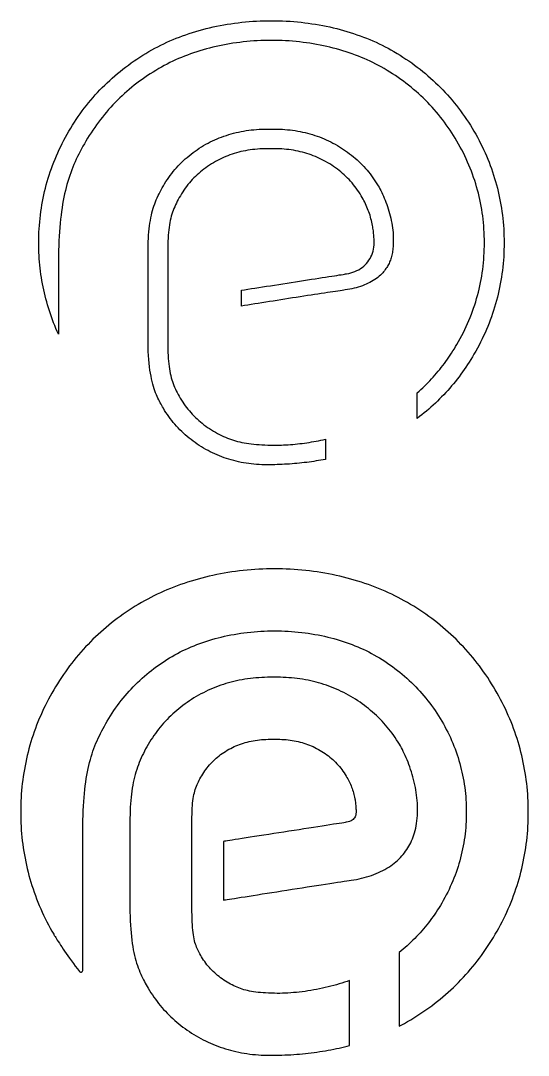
# Model space of a CAD drawing. Header units: millimetres. Extents: x 182 to 1427, y 20 to 509.
# Drawn here: x 182.3 to 422.3, y 19.6 to 508.8 of the extents above; entities that cross this region are included whole.
import ezdxf

# ---------------------------------------------------------------- set-up
doc = ezdxf.new("R2010")
doc.units = ezdxf.units.MM
doc.layers.add('CORTE EXTERNO', color=1, linetype='CONTINUOUS')

msp = doc.modelspace()

# ---------------------------------------------------------------- linework, layer by layer
at = {"layer": 'CORTE EXTERNO'}
for points in [[(369.7808, 332.8137), (370.6653, 333.6098), (371.5392, 334.4167), (372.4023, 335.2341), (373.2547, 336.0622), (374.0962, 336.9007), (374.9268, 337.7497), (375.7464, 338.6091), (376.555, 339.4788), (377.3526, 340.3588), (378.1391, 341.2491), (378.9145, 342.1494), (379.6786, 343.0599), (380.4315, 343.9804), (381.1731, 344.911), (381.9034, 345.8514), (382.6222, 346.8017), (383.3296, 347.7618), (384.0255, 348.7316), (384.7098, 349.7112), (385.3825, 350.7004), (386.0435, 351.6991), (386.6929, 352.7074), (387.3304, 353.7251), (387.9562, 354.7522), (388.5701, 355.7887), (389.3649, 357.1746), (390.1348, 358.5687), (390.8798, 359.9711), (391.5999, 361.3817), (392.295, 362.8002), (392.9651, 364.2268), (393.6102, 365.6612), (394.2303, 367.1034), (394.8254, 368.5533), (395.3954, 370.0109), (395.9402, 371.476), (396.46, 372.9486), (396.9547, 374.4285), (397.4241, 375.9158), (397.8684, 377.4102), (398.2875, 378.9118), (398.6814, 380.4205), (399.05, 381.9361), (399.3934, 383.4587), (399.7114, 384.988), (400.0041, 386.524), (400.2715, 388.0667), (400.5136, 389.6159), (400.7302, 391.1717), (400.9215, 392.7338), (401.0873, 394.3022), (401.2277, 395.8768), (401.3426, 397.4576), (401.432, 399.0445), (401.4959, 400.6373), (401.5342, 402.236), (401.547, 403.8405), (401.5342, 405.4451), (401.4959, 407.0439), (401.4321, 408.6367), (401.3427, 410.2235), (401.2278, 411.8042), (401.0875, 413.3788), (400.9218, 414.9471), (400.7306, 416.509), (400.5141, 418.0646), (400.2721, 419.6137), (400.0049, 421.1561), (399.7123, 422.6919), (399.3943, 424.221), (399.0511, 425.7433), (398.6827, 427.2586), (398.289, 428.7669), (397.8701, 430.2682), (397.426, 431.7623), (396.9567, 433.2492), (396.4623, 434.7287), (395.9427, 436.2009), (395.398, 437.6656), (394.8283, 439.1227), (394.2335, 440.5721), (393.6136, 442.0138), (392.9687, 443.4477), (392.2989, 444.8738), (391.604, 446.2918), (390.8842, 447.7018), (390.1395, 449.1036), (389.3699, 450.4972), (388.5754, 451.8825), (387.7825, 453.216), (386.9708, 454.5331), (386.1403, 455.8337), (385.2911, 457.1179), (384.4233, 458.3856), (383.5368, 459.6367), (382.6318, 460.8711), (381.7082, 462.0889), (380.7662, 463.2899), (379.8059, 464.4741), (378.8272, 465.6415), (377.8302, 466.7919), (376.815, 467.9254), (375.7816, 469.0418), (374.7302, 470.1412), (373.6607, 471.2235), (372.5732, 472.2885), (371.4677, 473.3363), (370.3444, 474.3669), (369.2032, 475.38), (368.0443, 476.3758), (366.8677, 477.3541), (365.6734, 478.3149), (364.4615, 479.2581), (363.232, 480.1837), (361.9851, 481.0916), (360.7207, 481.9817), (359.439, 482.8541), (358.1399, 483.7087), (356.8236, 484.5453), (355.4901, 485.364), (354.1394, 486.1646), (352.7716, 486.9472), (351.4866, 487.6536), (350.1814, 488.3409), (348.8565, 489.0091), (347.5123, 489.658), (346.1495, 490.2874), (344.7685, 490.8973), (343.3699, 491.4875), (341.9542, 492.0579), (340.5218, 492.6084), (339.0734, 493.1388), (337.6094, 493.6491), (336.1303, 494.139), (334.6368, 494.6086), (333.1292, 495.0575), (331.6081, 495.4858), (330.074, 495.8933), (328.5274, 496.2799), (326.969, 496.6454), (325.399, 496.9897), (323.8182, 497.3127), (322.227, 497.6143), (320.626, 497.8943), (319.0155, 498.1527), (317.3963, 498.3892), (315.7687, 498.6038), (314.1333, 498.7964), (312.4907, 498.9667), (310.8413, 499.1148), (309.1856, 499.2404), (307.5242, 499.3435), (305.8576, 499.4239), (304.1863, 499.4814), (302.5109, 499.5161), (300.8318, 499.5276), (299.1527, 499.516), (297.4772, 499.4814), (295.8058, 499.4238), (294.1391, 499.3433), (292.4776, 499.2402), (290.8218, 499.1145), (289.1723, 498.9663), (287.5294, 498.7959), (285.8938, 498.6032), (284.266, 498.3884), (282.6465, 498.1518), (281.0358, 497.8932), (279.4344, 497.613), (277.8429, 497.3113), (276.2618, 496.988), (274.6915, 496.6435), (273.1326, 496.2778), (271.5857, 495.891), (270.0512, 495.4833), (268.5297, 495.0547), (267.0217, 494.6055), (265.5276, 494.1357), (264.0481, 493.6455), (262.5836, 493.135), (261.1347, 492.6042), (259.7018, 492.0535), (258.2856, 491.4827), (256.8864, 490.8922), (255.5049, 490.282), (254.1415, 489.6523), (252.7969, 489.0031), (251.4713, 488.3346), (250.1655, 487.6469), (248.88, 486.9402), (247.5129, 486.1581), (246.163, 485.3581), (244.8302, 484.54), (243.5147, 483.7039), (242.2163, 482.85), (240.9353, 481.9782), (239.6717, 481.0887), (238.4255, 480.1814), (237.1968, 479.2564), (235.9856, 478.3138), (234.792, 477.3536), (233.616, 476.3759), (232.4577, 475.3808), (231.3172, 474.3682), (230.1946, 473.3383), (229.0897, 472.291), (228.0028, 471.2266), (226.9339, 470.1449), (225.883, 469.0461), (224.8502, 467.9303), (223.8356, 466.7974), (222.8391, 465.6475), (221.8609, 464.4807), (220.9011, 463.297), (219.9595, 462.0966), (219.0364, 460.8793), (218.1318, 459.6454), (217.2457, 458.3948), (216.3782, 457.1277), (215.5294, 455.844), (214.6992, 454.5438), (213.8878, 453.2271), (213.0952, 451.8942), (212.3878, 450.6697), (211.7, 449.4498), (211.0318, 448.232), (210.3833, 447.0137), (209.7544, 445.7923), (209.1453, 444.5655), (208.5559, 443.3306), (207.9862, 442.0851), (207.4363, 440.8265), (206.9061, 439.5524), (206.3957, 438.26), (205.9051, 436.9471), (205.4344, 435.611), (204.9834, 434.2492), (204.5523, 432.8591), (204.1411, 431.4384), (203.7498, 429.9844), (203.3784, 428.4946), (203.0269, 426.9665), (202.6954, 425.3976), (202.3838, 423.7854), (202.0922, 422.1273), (201.8206, 420.4209), (201.569, 418.6635), (201.3374, 416.8528), (201.1259, 414.9861), (200.9344, 413.0609), (200.763, 411.0748), (200.6117, 409.0252), (200.4805, 406.9095), (200.3695, 404.7254), (200.2786, 402.4701), (200.2079, 400.1413), (200.1573, 397.7364), (200.127, 395.2529), (200.1169, 392.6882), (200.1169, 391.8245), (200.1169, 390.9159), (200.117, 389.9644), (200.1171, 388.9718), (200.1172, 387.94), (200.1173, 386.8709), (200.1175, 385.7664), (200.1176, 384.6284), (200.1178, 383.4588), (200.118, 382.2595), (200.1182, 381.0325), (200.1185, 379.7795), (200.1187, 378.5024), (200.119, 377.2033), (200.1192, 375.884), (200.1195, 374.5463), (200.1198, 373.1923), (200.1201, 371.8237), (200.1205, 370.4425), (200.1208, 369.0505), (200.1211, 367.6497), (200.1215, 366.242), (200.1218, 364.8293), (200.1222, 363.4134), (200.1225, 361.9962), (200.1229, 360.5798), (199.5142, 361.9373), (198.9259, 363.3012), (198.3581, 364.6715), (197.8107, 366.048), (197.2837, 367.4307), (196.7773, 368.8195), (196.2913, 370.2144), (195.8258, 371.6153), (195.3808, 373.0222), (194.9564, 374.435), (194.5525, 375.8536), (194.1692, 377.2781), (193.8065, 378.7082), (193.4643, 380.144), (193.1428, 381.5855), (192.8419, 383.0324), (192.5617, 384.4849), (192.3021, 385.9428), (192.0632, 387.4061), (191.8449, 388.8747), (191.6474, 390.3486), (191.4706, 391.8277), (191.3146, 393.3119), (191.1793, 394.8012), (191.0648, 396.2955), (190.971, 397.7948), (190.8981, 399.299), (190.846, 400.8081), (190.8147, 402.3219), (190.8043, 403.8405), (190.8167, 405.4984), (190.854, 407.1507), (190.9162, 408.7972), (191.0031, 410.4379), (191.1149, 412.0727), (191.2514, 413.7016), (191.4127, 415.3245), (191.5988, 416.9413), (191.8095, 418.5519), (192.045, 420.1563), (192.3052, 421.7543), (192.59, 423.346), (192.8994, 424.9312), (193.2335, 426.5098), (193.5921, 428.0818), (193.9754, 429.6471), (194.3832, 431.2056), (194.8155, 432.7573), (195.2724, 434.3021), (195.7537, 435.8398), (196.2596, 437.3705), (196.7898, 438.8941), (197.3446, 440.4104), (197.9237, 441.9194), (198.5273, 443.421), (199.1552, 444.9152), (199.8075, 446.4018), (200.4841, 447.8809), (201.185, 449.3523), (201.9102, 450.8159), (202.6597, 452.2717), (203.4335, 453.7196), (204.2315, 455.1595), (205.0537, 456.5914), (205.8982, 458.0125), (206.7621, 459.4166), (207.6454, 460.8037), (208.548, 462.1737), (209.4698, 463.5266), (210.4108, 464.8622), (211.3709, 466.1807), (212.35, 467.4818), (213.3482, 468.7656), (214.3654, 470.0319), (215.4014, 471.2808), (216.4563, 472.5122), (217.53, 473.726), (218.6224, 474.9222), (219.7335, 476.1007), (220.8632, 477.2615), (222.0114, 478.4044), (223.1782, 479.5296), (224.3635, 480.6368), (225.5671, 481.726), (226.7891, 482.7973), (228.0293, 483.8505), (229.2878, 484.8855), (230.5645, 485.9024), (231.8593, 486.9011), (233.1721, 487.8815), (234.503, 488.8435), (235.8518, 489.7871), (237.2185, 490.7123), (238.6031, 491.619), (240.0054, 492.5072), (241.4255, 493.3767), (242.8632, 494.2276), (244.3185, 495.0597), (245.6851, 495.8116), (247.072, 496.5438), (248.4787, 497.2562), (249.9046, 497.9487), (251.3492, 498.6211), (252.812, 499.2734), (254.2926, 499.9053), (255.7903, 500.5168), (257.3047, 501.1077), (258.8352, 501.678), (260.3814, 502.2274), (261.9427, 502.7559), (263.5185, 503.2633), (265.1085, 503.7495), (266.712, 504.2144), (268.3285, 504.6579), (269.9576, 505.0798), (271.5987, 505.4799), (273.2512, 505.8583), (274.9147, 506.2147), (276.5887, 506.549), (278.2726, 506.8611), (279.966, 507.1509), (281.6682, 507.4183), (283.3788, 507.663), (285.0972, 507.8851), (286.823, 508.0843), (288.5557, 508.2605), (290.2946, 508.4136), (292.0394, 508.5436), (293.7894, 508.6502), (295.5441, 508.7333), (297.3031, 508.7928), (299.0659, 508.8286), (300.8318, 508.8406), (302.5976, 508.8286), (304.3603, 508.7929), (306.1192, 508.7334), (307.8738, 508.6503), (309.6236, 508.5437), (311.3682, 508.4139), (313.107, 508.2608), (314.8394, 508.0847), (316.565, 507.8856), (318.2832, 507.6637), (319.9935, 507.4191), (321.6954, 507.1519), (323.3885, 506.8622), (325.0721, 506.5503), (326.7457, 506.2161), (328.4089, 505.8599), (330.0611, 505.4818), (331.7018, 505.0818), (333.3305, 504.6602), (334.9466, 504.2169), (336.5497, 503.7523), (338.1392, 503.2663), (339.7147, 502.7591), (341.2755, 502.2309), (342.8212, 501.6818), (344.3513, 501.1118), (345.8652, 500.5212), (347.3625, 499.91), (348.8426, 499.2784), (350.3049, 498.6265), (351.7491, 497.9544), (353.1745, 497.2622), (354.5806, 496.5502), (355.967, 495.8183), (357.333, 495.0667), (358.7891, 494.2341), (360.2276, 493.3827), (361.6483, 492.5126), (363.0514, 491.6239), (364.4366, 490.7167), (365.8041, 489.7909), (367.1536, 488.8467), (368.4852, 487.8841), (369.7987, 486.9031), (371.0942, 485.9039), (372.3715, 484.8864), (373.6307, 483.8508), (374.8716, 482.797), (376.0943, 481.7252), (377.2986, 480.6354), (378.4844, 479.5276), (379.6518, 478.4019), (380.8007, 477.2583), (381.931, 476.097), (383.0427, 474.9179), (384.1356, 473.7212), (385.2099, 472.5068), (386.2653, 471.2749), (387.3018, 470.0254), (388.3194, 468.7585), (389.3181, 467.4742), (390.2977, 466.1725), (391.2582, 464.8536), (392.1996, 463.5174), (393.1218, 462.164), (394.0247, 460.7935), (394.9083, 459.4059), (395.7725, 458.0013), (396.6173, 456.5798), (397.4391, 455.1483), (398.2368, 453.7089), (399.0102, 452.2614), (399.7594, 450.8061), (400.4843, 449.3429), (401.1849, 447.872), (401.8612, 446.3933), (402.5132, 444.9071), (403.1408, 443.4133), (403.7441, 441.9121), (404.323, 440.4035), (404.8775, 438.8876), (405.4075, 437.3644), (405.9131, 435.8341), (406.3943, 434.2967), (406.8509, 432.7523), (407.2831, 431.201), (407.6907, 429.6428), (408.0738, 428.0779), (408.4323, 426.5062), (408.7662, 424.9279), (409.0755, 423.343), (409.3602, 421.7517), (409.6202, 420.1539), (409.8555, 418.5498), (410.0662, 416.9395), (410.2522, 415.323), (410.4134, 413.7003), (410.5499, 412.0717), (410.6616, 410.4371), (410.7485, 408.7966), (410.8107, 407.1503), (410.8479, 405.4982), (410.8604, 403.8405), (410.8479, 402.1829), (410.8106, 400.5309), (410.7485, 398.8846), (410.6615, 397.2441), (410.5497, 395.6094), (410.4132, 393.9807), (410.2519, 392.358), (410.0658, 390.7414), (409.8551, 389.1309), (409.6196, 387.5267), (409.3594, 385.9288), (409.0746, 384.3372), (408.7652, 382.7522), (408.4311, 381.1736), (408.0725, 379.6017), (407.6893, 378.0365), (407.2815, 376.478), (406.8491, 374.9264), (406.3923, 373.3817), (405.911, 371.8439), (405.4052, 370.3133), (404.8749, 368.7897), (404.3202, 367.2734), (403.7411, 365.7644), (403.1376, 364.2627), (402.5098, 362.7685), (401.8576, 361.2818), (401.181, 359.8026), (400.4802, 358.3312), (399.755, 356.8674), (399.0056, 355.4115), (398.232, 353.9635), (397.4341, 352.5234), (396.612, 351.0914), (395.8846, 349.8645), (395.1427, 348.6501), (394.3863, 347.4485), (393.6156, 346.2595), (392.8306, 345.0832), (392.0313, 343.9197), (391.2176, 342.769), (390.3898, 341.6311), (389.5478, 340.5061), (388.6915, 339.3939), (387.8212, 338.2948), (386.9368, 337.2086), (386.0383, 336.1354), (385.1258, 335.0752), (384.1993, 334.0281), (383.2589, 332.9942), (382.3046, 331.9734), (381.3364, 330.9658), (380.3543, 329.9714), (379.3585, 328.9902), (378.3489, 328.0224), (377.3255, 327.0678), (376.2885, 326.1267), (375.2378, 325.1989), (374.1735, 324.2846), (373.0956, 323.3838), (372.0042, 322.4964), (370.8992, 321.6226), (369.7808, 320.7624)], [(298.8309, 298.8405), (297.5566, 298.8522), (296.2911, 298.8874), (295.0345, 298.9459), (293.7868, 299.0278), (292.5482, 299.1331), (291.3188, 299.2616), (290.0987, 299.4135), (288.8879, 299.5886), (287.6867, 299.7869), (286.495, 300.0085), (285.3131, 300.2533), (284.141, 300.5212), (282.9787, 300.8122), (281.8265, 301.1264), (280.6844, 301.4636), (279.5526, 301.8239), (278.431, 302.2073), (277.3199, 302.6136), (276.2193, 303.0429), (275.1294, 303.4952), (274.0501, 303.9704), (272.9818, 304.4685), (271.9244, 304.9895), (270.878, 305.5333), (269.8428, 306.1), (268.7847, 306.7083), (267.7452, 307.3349), (266.7243, 307.9798), (265.7221, 308.643), (264.7386, 309.3242), (263.7741, 310.0235), (262.8285, 310.7408), (261.9019, 311.476), (260.9944, 312.229), (260.1061, 312.9997), (259.2371, 313.7881), (258.3875, 314.594), (257.5572, 315.4175), (256.7465, 316.2583), (255.9554, 317.1165), (255.184, 317.992), (254.4323, 318.8846), (253.7005, 319.7943), (252.9886, 320.721), (252.2966, 321.6647), (251.6248, 322.6252), (250.9731, 323.6026), (250.3417, 324.5966), (249.7306, 325.6072), (249.3681, 326.2221), (249.0006, 326.8519), (248.6295, 327.5006), (248.2563, 328.1719), (247.8826, 328.87), (247.5097, 329.5986), (247.1391, 330.3617), (246.7723, 331.1633), (246.4107, 332.0072), (246.0559, 332.8974), (245.7092, 333.8378), (245.3722, 334.8323), (245.0463, 335.8849), (244.733, 336.9994), (244.4338, 338.1798), (244.15, 339.43), (243.8833, 340.754), (243.635, 342.1556), (243.4066, 343.6387), (243.1995, 345.2074), (243.0154, 346.8655), (242.8555, 348.6169), (242.7214, 350.4656), (242.6146, 352.4155), (242.5365, 354.4705), (242.4885, 356.6345), (242.4722, 358.9115), (242.4722, 399.053), (242.4835, 400.8857), (242.5172, 402.6435), (242.5733, 404.3298), (242.6517, 405.9478), (242.7521, 407.5007), (242.8744, 408.9916), (243.0185, 410.4239), (243.1843, 411.8006), (243.3717, 413.125), (243.5804, 414.4003), (243.8105, 415.6298), (244.0616, 416.8165), (244.3338, 417.9638), (244.6268, 419.0748), (244.9405, 420.1527), (245.2749, 421.2008), (245.6297, 422.2223), (246.0048, 423.2203), (246.4001, 424.1981), (246.8155, 425.1588), (247.2508, 426.1057), (247.7059, 427.042), (248.1806, 427.9709), (248.6749, 428.8956), (249.1885, 429.8193), (249.7214, 430.7452), (250.3327, 431.7655), (250.9643, 432.7688), (251.6161, 433.755), (252.2881, 434.7241), (252.9803, 435.6759), (253.6924, 436.6104), (254.4245, 437.5275), (255.1764, 438.4271), (255.9482, 439.3092), (256.7396, 440.1736), (257.5506, 441.0203), (258.3812, 441.8492), (259.2312, 442.6603), (260.1005, 443.4533), (260.9892, 444.2284), (261.8971, 444.9853), (262.8241, 445.7241), (263.7701, 446.4446), (264.7351, 447.1467), (265.719, 447.8304), (266.7217, 448.4956), (267.7431, 449.1422), (268.7831, 449.7702), (269.8418, 450.3794), (270.8698, 450.9418), (271.9099, 451.4816), (272.9619, 451.9987), (274.0257, 452.4931), (275.1012, 452.9648), (276.1883, 453.4137), (277.2869, 453.8399), (278.397, 454.2433), (279.5182, 454.6238), (280.6507, 454.9814), (281.7943, 455.3162), (282.9488, 455.6281), (284.1142, 455.917), (285.2903, 456.183), (286.4771, 456.426), (287.6744, 456.646), (288.8822, 456.8429), (290.1003, 457.0167), (291.3287, 457.1675), (292.5672, 457.2951), (293.8157, 457.3996), (295.0741, 457.4809), (296.3423, 457.5391), (297.6203, 457.5739), (298.9078, 457.5856), (302.2705, 457.5856), (303.5222, 457.574), (304.7661, 457.5391), (306.002, 457.4811), (307.23, 457.3999), (308.4498, 457.2956), (309.6614, 457.1681), (310.8647, 457.0176), (312.0595, 456.844), (313.2458, 456.6474), (314.4235, 456.4277), (315.5924, 456.1851), (316.7525, 455.9195), (317.9037, 455.631), (319.0457, 455.3196), (320.1787, 454.9853), (321.3023, 454.6281), (322.4166, 454.2481), (323.5215, 453.8453), (324.6168, 453.4197), (325.7024, 452.9714), (326.7782, 452.5003), (327.8441, 452.0065), (328.9001, 451.4901), (329.946, 450.951), (330.9817, 450.3893), (332.0065, 449.8056), (333.0144, 449.2045), (334.0052, 448.5863), (334.9788, 447.951), (335.9351, 447.2986), (336.8742, 446.6291), (337.7958, 445.9428), (338.7, 445.2396), (339.5866, 444.5196), (340.4557, 443.7829), (341.307, 443.0295), (342.1406, 442.2596), (342.9563, 441.4732), (343.7541, 440.6703), (344.534, 439.8511), (345.2958, 439.0156), (346.0394, 438.1639), (346.7648, 437.296), (347.472, 436.4121), (348.1608, 435.5121), (348.8311, 434.5963), (349.483, 433.6645), (350.1162, 432.717), (350.7308, 431.7537), (351.3267, 430.7748), (351.7355, 430.0668), (352.1474, 429.3131), (352.5605, 428.5164), (352.9733, 427.6791), (353.3838, 426.804), (353.7904, 425.8937), (354.1912, 424.9507), (354.5846, 423.9776), (354.9688, 422.9772), (355.342, 421.9519), (355.7025, 420.9045), (356.0485, 419.8374), (356.3783, 418.7534), (356.6901, 417.655), (356.9822, 416.5448), (357.2527, 415.4255), (357.5, 414.2997), (357.7223, 413.1699), (357.9179, 412.0389), (358.0849, 410.9091), (358.2217, 409.7832), (358.3265, 408.6638), (358.3975, 407.5536), (358.4331, 406.686), (358.455, 405.8407), (358.4629, 405.0175), (358.457, 404.216), (358.4371, 403.4359), (358.4033, 402.6769), (358.3554, 401.9386), (358.2936, 401.2209), (358.2176, 400.5233), (358.1276, 399.8455), (358.0235, 399.1873), (357.9052, 398.5483), (357.7728, 397.9282), (357.6261, 397.3267), (357.4652, 396.7435), (357.2901, 396.1783), (357.1057, 395.6433), (356.9067, 395.1201), (356.692, 394.6069), (356.4605, 394.1017), (356.211, 393.6028), (355.9426, 393.1082), (355.6542, 392.6163), (355.3446, 392.1251), (355.0129, 391.6327), (354.6578, 391.1374), (354.2783, 390.6372), (353.8734, 390.1305), (353.442, 389.6152), (352.94, 389.0617), (352.3912, 388.5191), (351.7978, 387.9883), (351.1616, 387.4703), (350.4847, 386.966), (349.7692, 386.4763), (349.017, 386.0022), (348.2303, 385.5446), (347.411, 385.1043), (346.5612, 384.6825), (345.683, 384.2799), (344.7782, 383.8975), (343.8491, 383.5362), (342.8975, 383.1971), (341.9256, 382.8809), (340.9353, 382.5886), (339.9288, 382.3213), (338.9079, 382.0797), (337.8749, 381.8648), (336.8316, 381.6776), (335.7802, 381.5189), (335.0578, 381.4188), (334.2276, 381.3008), (333.2952, 381.1659), (332.266, 381.0149), (331.1456, 380.8488), (329.9395, 380.6685), (328.6533, 380.4748), (327.2924, 380.2686), (325.8625, 380.0509), (324.3691, 379.8226), (322.8177, 379.5845), (321.2139, 379.3375), (319.5631, 379.0826), (317.8709, 378.8206), (316.143, 378.5524), (314.3847, 378.279), (312.6016, 378.0012), (310.7993, 377.7198), (308.9834, 377.4359), (307.1593, 377.1504), (305.3325, 376.864), (303.5087, 376.5777), (301.6934, 376.2924), (299.892, 376.0091), (298.1102, 375.7285), (296.3534, 375.4516), (294.6273, 375.1793), (292.9373, 374.9125), (291.289, 374.652), (289.6879, 374.3989), (288.1396, 374.1539), (286.6495, 373.918), (286.6495, 381.4064), (288.1318, 381.6368), (289.6985, 381.8802), (291.3414, 382.1356), (293.0526, 382.4015), (294.8243, 382.6769), (296.6482, 382.9603), (298.5166, 383.2507), (300.4213, 383.5468), (302.3544, 383.8472), (304.308, 384.1509), (306.274, 384.4564), (308.2445, 384.7627), (310.2115, 385.0685), (312.1669, 385.3724), (314.1029, 385.6734), (316.0113, 385.9701), (317.8844, 386.2612), (319.7139, 386.5457), (321.4921, 386.8222), (323.2108, 387.0894), (324.8621, 387.3462), (326.4381, 387.5913), (327.9307, 387.8234), (329.332, 388.0414), (330.6339, 388.244), (331.8285, 388.4298), (332.9078, 388.5978), (333.8639, 388.7467), (334.6887, 388.8752), (335.3742, 388.982), (335.9125, 389.066), (336.2956, 389.1259), (337.3628, 389.3237), (338.3939, 389.5763), (339.3874, 389.8822), (340.3421, 390.2399), (341.2566, 390.648), (342.1297, 391.105), (342.96, 391.6094), (343.7462, 392.1598), (344.4871, 392.7546), (345.1813, 393.3924), (345.8274, 394.0717), (346.4242, 394.7911), (346.9704, 395.549), (347.4647, 396.344), (347.9058, 397.1746), (348.2922, 398.0394), (348.6228, 398.9368), (348.8963, 399.8654), (349.1112, 400.8237), (349.2664, 401.8102), (349.3604, 402.8235), (349.3921, 403.8621), (349.3877, 404.4917), (349.3746, 405.1206), (349.3527, 405.7488), (349.322, 406.3759), (349.2827, 407.0019), (349.2347, 407.6264), (349.178, 408.2492), (349.1126, 408.8703), (349.0386, 409.4892), (348.956, 410.1059), (348.8648, 410.7201), (348.7649, 411.3317), (348.6565, 411.9404), (348.4948, 412.768), (348.3177, 413.5889), (348.1252, 414.4032), (347.9173, 415.2112), (347.6937, 416.0132), (347.4545, 416.8095), (347.1994, 417.6003), (346.9284, 418.386), (346.6414, 419.1667), (346.3383, 419.9428), (346.019, 420.7145), (345.6834, 421.4821), (345.3313, 422.2459), (344.9628, 423.006), (344.5776, 423.7629), (344.1756, 424.5168), (343.7568, 425.2679), (343.3211, 426.0166), (342.7541, 426.9458), (342.1693, 427.8558), (341.5664, 428.7465), (340.9454, 429.6182), (340.306, 430.471), (339.6481, 431.3052), (338.9714, 432.1208), (338.2759, 432.9182), (337.5613, 433.6973), (336.8274, 434.4584), (336.0742, 435.2017), (335.3013, 435.9274), (334.5086, 436.6356), (333.696, 437.3265), (332.8632, 438.0002), (332.0102, 438.6569), (331.1366, 439.2969), (330.2424, 439.9202), (329.3273, 440.5271), (328.3912, 441.1177), (327.4339, 441.6922), (326.4552, 442.2507), (325.5008, 442.7675), (324.5391, 443.2607), (323.57, 443.7304), (322.5931, 444.1767), (321.6084, 444.5995), (320.6154, 444.999), (319.6141, 445.3752), (318.6042, 445.7282), (317.5855, 446.058), (316.5577, 446.3647), (315.5206, 446.6482), (314.474, 446.9088), (313.4177, 447.1465), (312.3515, 447.3612), (311.275, 447.5531), (310.1882, 447.7222), (309.0908, 447.8685), (307.9825, 447.9922), (306.8631, 448.0933), (305.7325, 448.1718), (304.5903, 448.2279), (303.4364, 448.2614), (302.2705, 448.2726), (298.9078, 448.2726), (297.7042, 448.2614), (296.5147, 448.2279), (295.3391, 448.172), (294.1772, 448.0935), (293.0288, 447.9926), (291.8936, 447.869), (290.7714, 447.7228), (289.662, 447.5539), (288.5651, 447.3623), (287.4806, 447.1478), (286.4082, 446.9105), (285.3477, 446.6502), (284.2988, 446.367), (283.2614, 446.0607), (282.2351, 445.7314), (281.2199, 445.3789), (280.2153, 445.0032), (279.2214, 444.6043), (278.2377, 444.182), (277.2641, 443.7364), (276.3003, 443.2674), (275.3461, 442.7749), (274.4014, 442.2588), (273.433, 441.7009), (272.4861, 441.1271), (271.5603, 440.5372), (270.6555, 439.9311), (269.7716, 439.3085), (268.9083, 438.6694), (268.0655, 438.0134), (267.243, 437.3406), (266.4407, 436.6506), (265.6583, 435.9433), (264.8957, 435.2186), (264.1527, 434.4763), (263.4291, 433.7162), (262.7248, 432.9381), (262.0395, 432.1419), (261.3732, 431.3274), (260.7255, 430.4944), (260.0964, 429.6427), (259.4857, 428.7722), (258.8932, 427.8828), (258.3186, 426.9742), (257.7619, 426.0462), (257.2573, 425.1701), (256.7762, 424.3063), (256.3187, 423.4507), (255.8843, 422.5988), (255.4731, 421.7466), (255.0847, 420.8896), (254.719, 420.0236), (254.3758, 419.1444), (254.0548, 418.2476), (253.756, 417.3289), (253.4791, 416.3842), (253.2239, 415.4091), (252.9902, 414.3994), (252.7779, 413.3507), (252.5867, 412.2588), (252.4164, 411.1194), (252.2669, 409.9283), (252.1379, 408.6812), (252.0293, 407.3737), (251.9409, 406.0017), (251.8725, 404.5608), (251.8239, 403.0468), (251.7948, 401.4554), (251.7852, 399.7822), (251.7852, 358.7147), (251.7928, 356.9011), (251.8159, 355.1798), (251.8549, 353.5462), (251.9105, 351.9956), (251.983, 350.5233), (252.0729, 349.1247), (252.1809, 347.7951), (252.3072, 346.5298), (252.4525, 345.3242), (252.6172, 344.1735), (252.8018, 343.0732), (253.0068, 342.0186), (253.2327, 341.0049), (253.48, 340.0276), (253.7491, 339.082), (254.0406, 338.1633), (254.3549, 337.267), (254.6926, 336.3884), (255.0541, 335.5227), (255.4399, 334.6654), (255.8506, 333.8117), (256.2865, 332.9571), (256.7482, 332.0967), (257.2362, 331.2261), (257.751, 330.3404), (258.3077, 329.421), (258.8823, 328.5205), (259.4749, 327.6388), (260.0858, 326.7756), (260.7152, 325.9308), (261.3631, 325.1042), (262.0298, 324.2956), (262.7154, 323.505), (263.4202, 322.7321), (264.1443, 321.9767), (264.8878, 321.2387), (265.651, 320.518), (266.4339, 319.8143), (267.2369, 319.1275), (268.06, 318.4574), (268.9035, 317.8039), (269.7675, 317.1667), (270.6521, 316.5458), (271.5576, 315.9409), (272.4842, 315.3519), (273.4319, 314.7787), (274.4011, 314.2209), (275.3576, 313.695), (276.3034, 313.1981), (277.2413, 312.7295), (278.1747, 312.2884), (279.1065, 311.8742), (280.0397, 311.4861), (280.9776, 311.1234), (281.9232, 310.7854), (282.8795, 310.4714), (283.8497, 310.1807), (284.8367, 309.9125), (285.8439, 309.6663), (286.8741, 309.4411), (287.9304, 309.2364), (289.0161, 309.0514), (290.1341, 308.8854), (291.2875, 308.7376), (292.4794, 308.6075), (293.7129, 308.4942), (294.9911, 308.397), (296.3171, 308.3153), (297.6939, 308.2483), (299.1247, 308.1953), (300.6124, 308.1556), (300.9086, 308.1498), (301.2057, 308.145), (301.5037, 308.1413), (301.8028, 308.1387), (302.1031, 308.1371), (302.4046, 308.1366), (303.4428, 308.1427), (304.49, 308.1611), (305.5457, 308.1915), (306.6091, 308.2339), (307.6797, 308.2881), (308.7568, 308.3541), (309.8397, 308.4317), (310.9278, 308.5209), (312.0205, 308.6214), (313.117, 308.7332), (314.2169, 308.8562), (315.3194, 308.9902), (316.4238, 309.1352), (317.5296, 309.291), (318.6361, 309.4575), (319.7427, 309.6346), (320.8487, 309.8222), (321.9534, 310.0201), (323.0563, 310.2283), (324.1566, 310.4467), (325.2538, 310.675), (326.3472, 310.9133), (326.3472, 301.4292), (325.2719, 301.2229), (324.1871, 301.0247), (323.0932, 300.8347), (321.9908, 300.653), (320.8801, 300.4797), (319.7618, 300.3147), (318.6362, 300.1581), (317.5039, 300.01), (316.3652, 299.8705), (315.2206, 299.7396), (314.0706, 299.6173), (312.9156, 299.5037), (311.756, 299.3989), (310.5924, 299.3029), (309.4251, 299.2158), (308.2547, 299.1376), (307.0815, 299.0685), (305.9061, 299.0083), (304.7288, 298.9573), (303.5502, 298.9154), (302.3706, 298.8827), (301.1906, 298.8593), (300.0105, 298.8452)], [(406.7072, 192.4098), (405.8333, 193.8817), (404.9405, 195.337), (404.0288, 196.7757), (403.0983, 198.1977), (402.149, 199.6028), (401.1809, 200.9912), (400.1942, 202.3627), (399.1889, 203.7173), (398.165, 205.0549), (397.1225, 206.3755), (396.0616, 207.6791), (394.9822, 208.9655), (393.8845, 210.2347), (392.7685, 211.4868), (391.6341, 212.7215), (390.4816, 213.939), (389.3109, 215.1391), (388.1221, 216.3217), (386.9152, 217.4869), (385.6903, 218.6346), (384.4475, 219.7647), (383.1867, 220.8772), (381.9081, 221.972), (380.6116, 223.0491), (379.2974, 224.1084), (377.9655, 225.1499), (376.6159, 226.1735), (375.2488, 227.1792), (373.8641, 228.1669), (372.4618, 229.1366), (371.0422, 230.0882), (369.6051, 231.0217), (368.1507, 231.937), (366.679, 232.8341), (365.19, 233.7129), (363.6838, 234.5734), (362.2328, 235.3723), (360.7614, 236.1508), (359.2702, 236.9089), (357.7595, 237.6465), (356.2301, 238.3633), (354.6823, 239.0593), (353.1166, 239.7344), (351.5337, 240.3884), (349.934, 241.0211), (348.318, 241.6326), (346.6863, 242.2226), (345.0394, 242.791), (343.3777, 243.3377), (341.7019, 243.8625), (340.0123, 244.3654), (338.3096, 244.8462), (336.5943, 245.3048), (334.8668, 245.7411), (333.1277, 246.1548), (331.3775, 246.546), (329.6167, 246.9144), (327.8458, 247.26), (326.0654, 247.5826), (324.276, 247.8821), (322.4781, 248.1584), (320.6721, 248.4113), (318.8587, 248.6408), (317.0382, 248.8466), (315.2114, 249.0287), (313.3786, 249.1869), (311.5404, 249.3211), (309.6972, 249.4312), (307.8497, 249.5171), (305.9984, 249.5785), (304.1436, 249.6155), (302.286, 249.6279), (300.4284, 249.6155), (298.5737, 249.5785), (296.7222, 249.517), (294.8746, 249.4311), (293.0314, 249.321), (291.193, 249.1867), (289.3601, 249.0284), (287.533, 248.8462), (285.7124, 248.6403), (283.8988, 248.4107), (282.0926, 248.1577), (280.2944, 247.8813), (278.5047, 247.5816), (276.724, 247.2588), (274.9528, 246.9131), (273.1917, 246.5444), (271.4412, 246.1531), (269.7017, 245.7391), (267.9738, 245.3026), (266.258, 244.8438), (264.5549, 244.3627), (262.8649, 243.8595), (261.1886, 243.3344), (259.5264, 242.7874), (257.8789, 242.2187), (256.2467, 241.6283), (254.6301, 241.0165), (253.0299, 240.3834), (251.4463, 239.729), (249.8801, 239.0536), (248.3316, 238.3571), (246.8014, 237.6399), (245.2901, 236.9019), (243.7981, 236.1433), (242.3259, 235.3643), (240.8741, 234.565), (239.369, 233.7051), (237.881, 232.827), (236.4103, 231.9305), (234.9568, 231.0159), (233.5206, 230.083), (232.1018, 229.132), (230.7004, 228.1629), (229.3165, 227.1758), (227.9501, 226.1707), (226.6014, 225.1477), (225.2702, 224.1068), (223.9567, 223.0481), (222.661, 221.9716), (221.383, 220.8774), (220.1229, 219.7655), (218.8807, 218.6359), (217.6565, 217.4889), (216.4502, 216.3242), (215.262, 215.1422), (214.0918, 213.9427), (212.9399, 212.7258), (211.8061, 211.4916), (210.6906, 210.2402), (209.5934, 208.9715), (208.5146, 207.6857), (207.4542, 206.3828), (206.4122, 205.0628), (205.3888, 203.7258), (204.3839, 202.3718), (203.3976, 201.0009), (202.43, 199.6132), (201.4812, 198.2087), (200.5511, 196.7874), (199.6399, 195.3494), (198.7475, 193.8948), (197.8741, 192.4235), (197.0224, 190.9418), (196.1944, 189.4523), (195.3901, 187.955), (194.6095, 186.4499), (193.8526, 184.9372), (193.1195, 183.4169), (192.4101, 181.8891), (191.7245, 180.3539), (191.0627, 178.8112), (190.4247, 177.2613), (189.8106, 175.7042), (189.2203, 174.1398), (188.6539, 172.5684), (188.1114, 170.99), (187.5927, 169.4046), (187.098, 167.8123), (186.6273, 166.2132), (186.1805, 164.6074), (185.7577, 162.9948), (185.359, 161.3757), (184.9842, 159.75), (184.6335, 158.1179), (184.3068, 156.4794), (184.0043, 154.8345), (183.7258, 153.1834), (183.4714, 151.5261), (183.2412, 149.8627), (183.0351, 148.1932), (182.8532, 146.5177), (182.6955, 144.8364), (182.562, 143.1492), (182.4528, 141.4562), (182.3677, 139.7575), (182.307, 138.0532), (182.2705, 136.3433), (182.2584, 134.628), (182.2705, 132.9125), (182.307, 131.2026), (182.3677, 129.4983), (182.4527, 127.7996), (182.5619, 126.1066), (182.6953, 124.4194), (182.853, 122.7381), (183.0348, 121.0627), (183.2408, 119.3934), (183.4709, 117.7301), (183.7252, 116.0729), (184.0036, 114.4219), (184.306, 112.7772), (184.6326, 111.1389), (184.9831, 109.507), (185.3577, 107.8816), (185.7564, 106.2627), (186.179, 104.6504), (186.6256, 103.0449), (187.0962, 101.4461), (187.5907, 99.8541), (188.1091, 98.2691), (188.6514, 96.691), (189.2176, 95.1199), (189.8077, 93.556), (190.4216, 91.9992), (191.0593, 90.4497), (191.7209, 88.9076), (192.4062, 87.3728), (193.1153, 85.8454), (193.8482, 84.3256), (194.6047, 82.8134), (195.3851, 81.3089), (196.1891, 79.812), (197.0167, 78.323), (197.8681, 76.8419), (197.9249, 76.7456), (197.9858, 76.6437), (198.107, 76.4426), (198.2873, 76.1464), (198.5253, 75.7592), (198.8197, 75.2852), (199.169, 74.7284), (199.5719, 74.0929), (200.0272, 73.383), (200.5333, 72.6026), (201.0891, 71.756), (201.6931, 70.8472), (202.3439, 69.8803), (203.0403, 68.8596), (203.7809, 67.789), (204.5643, 66.6727), (205.3892, 65.5149), (206.2543, 64.3195), (207.1581, 63.0909), (208.0993, 61.833), (209.0766, 60.55), (210.0886, 59.2461), (210.2938, 59.0559), (210.5295, 58.9508), (210.778, 58.9246), (211.0213, 58.9711), (211.2416, 59.0842), (211.4211, 59.2578), (211.5419, 59.4857), (211.5862, 59.7618), (211.5859, 60.7313), (211.5856, 61.8187), (211.5853, 63.0174), (211.5849, 64.3213), (211.5845, 65.7238), (211.5841, 67.2187), (211.5837, 68.7996), (211.5832, 70.4602), (211.5827, 72.194), (211.5822, 73.9947), (211.5816, 75.8561), (211.5811, 77.7716), (211.5805, 79.735), (211.58, 81.7398), (211.5794, 83.7798), (211.5788, 85.8486), (211.5783, 87.9398), (211.5777, 90.047), (211.5772, 92.164), (211.5766, 94.2843), (211.5761, 96.4016), (211.5756, 98.5095), (211.5751, 100.6016), (211.5746, 102.6717), (211.5741, 104.7134), (211.5737, 106.7202), (211.5733, 108.6858), (211.5729, 110.604), (211.5726, 112.4682), (211.5723, 114.2722), (211.572, 116.0097), (211.5718, 117.6741), (211.5716, 119.2593), (211.5715, 120.7587), (211.5714, 122.1662), (211.5714, 123.4752), (211.5815, 126.0303), (211.6119, 128.495), (211.6625, 130.8723), (211.7334, 133.1653), (211.8245, 135.377), (211.9358, 137.5103), (212.0673, 139.5683), (212.2189, 141.554), (212.3907, 143.4703), (212.5826, 145.3204), (212.7946, 147.1071), (213.0267, 148.8335), (213.2789, 150.5026), (213.5512, 152.1174), (213.8435, 153.681), (214.1559, 155.1962), (214.4882, 156.6662), (214.8406, 158.0938), (215.2129, 159.4822), (215.6053, 160.8344), (216.0175, 162.1532), (216.4497, 163.4418), (216.9019, 164.7032), (217.3739, 165.9403), (217.8658, 167.1562), (218.3776, 168.3538), (218.9092, 169.5362), (219.4607, 170.7063), (220.032, 171.8672), (220.6231, 173.0219), (221.234, 174.1734), (221.8646, 175.3247), (222.515, 176.4788), (223.1852, 177.6386), (223.9405, 178.9075), (224.715, 180.1598), (225.5086, 181.3954), (226.3212, 182.6144), (227.1528, 183.8167), (228.0033, 185.0022), (228.8726, 186.1708), (229.7607, 187.3225), (230.6675, 188.4573), (231.593, 189.575), (232.5371, 190.6756), (233.4998, 191.7591), (234.4809, 192.8254), (235.4804, 193.8744), (236.4983, 194.9061), (237.5345, 195.9204), (238.5889, 196.9172), (239.6615, 197.8966), (240.7522, 198.8584), (241.8609, 199.8025), (242.9877, 200.729), (244.1324, 201.6378), (245.2949, 202.5287), (246.4752, 203.4018), (247.6733, 204.257), (248.8891, 205.0942), (250.1225, 205.9133), (251.3735, 206.7144), (252.642, 207.4973), (253.9279, 208.2619), (255.2311, 209.0083), (256.4591, 209.6823), (257.7083, 210.3369), (258.9782, 210.972), (260.2683, 211.5875), (261.578, 212.1833), (262.9067, 212.7593), (264.2538, 213.3152), (265.6189, 213.851), (267.0013, 214.3665), (268.4005, 214.8615), (269.816, 215.3361), (271.247, 215.7899), (272.6932, 216.223), (274.1538, 216.6351), (275.6285, 217.026), (277.1165, 217.3958), (278.6173, 217.7442), (280.1304, 218.0711), (281.6552, 218.3764), (283.1912, 218.6599), (284.7377, 218.9215), (286.2942, 219.1611), (287.8602, 219.3785), (289.4351, 219.5735), (291.0183, 219.7462), (292.6092, 219.8963), (294.2073, 220.0236), (295.8121, 220.1281), (297.4229, 220.2096), (299.0392, 220.268), (300.6604, 220.3031), (302.286, 220.3149), (303.9117, 220.3031), (305.5329, 220.268), (307.1491, 220.2097), (308.7598, 220.1282), (310.3645, 220.0238), (311.9625, 219.8965), (313.5532, 219.7466), (315.1362, 219.574), (316.7109, 219.3791), (318.2766, 219.1618), (319.8328, 218.9224), (321.3791, 218.661), (322.9147, 218.3777), (324.4391, 218.0726), (325.9518, 217.7459), (327.4523, 217.3978), (328.9398, 217.0283), (330.414, 216.6376), (331.8741, 216.2258), (333.3197, 215.7931), (334.7502, 215.3396), (336.165, 214.8654), (337.5635, 214.3707), (338.9453, 213.8556), (340.3097, 213.3202), (341.6561, 212.7647), (342.9841, 212.1893), (344.2929, 211.5939), (345.5822, 210.9789), (346.8512, 210.3443), (348.0995, 209.6902), (349.3265, 209.0168), (350.6309, 208.2697), (351.9179, 207.5042), (353.1875, 206.7206), (354.4395, 205.9189), (355.6739, 205.099), (356.8906, 204.2611), (358.0897, 203.4053), (359.2709, 202.5315), (360.4343, 201.6399), (361.5799, 200.7305), (362.7074, 199.8033), (363.817, 198.8585), (364.9085, 197.896), (365.9818, 196.916), (367.037, 195.9185), (368.0739, 194.9035), (369.0924, 193.8712), (370.0926, 192.8215), (371.0744, 191.7545), (372.0377, 190.6704), (372.9824, 189.5691), (373.9085, 188.4506), (374.8159, 187.3152), (375.7046, 186.1628), (376.5745, 184.9934), (377.4255, 183.8072), (378.2576, 182.6042), (379.0708, 181.3844), (379.8649, 180.1479), (380.6399, 178.8949), (381.3958, 177.6252), (382.1291, 176.3456), (382.8388, 175.0581), (383.5247, 173.7628), (384.1869, 172.4596), (384.8252, 171.1487), (385.4398, 169.8303), (386.0305, 168.5042), (386.5974, 167.1708), (387.1404, 165.8299), (387.6595, 164.4818), (388.1547, 163.1264), (388.6259, 161.7639), (389.0732, 160.3943), (389.4965, 159.0178), (389.8958, 157.6343), (390.271, 156.2441), (390.6222, 154.8471), (390.9494, 153.4435), (391.2524, 152.0333), (391.5313, 150.6166), (391.7861, 149.1935), (392.0167, 147.7641), (392.2232, 146.3284), (392.4054, 144.8866), (392.5634, 143.4387), (392.6972, 141.9848), (392.8067, 140.5249), (392.8919, 139.0592), (392.9527, 137.5878), (392.9893, 136.1107), (393.0015, 134.628), (392.9893, 133.1453), (392.9527, 131.6682), (392.8918, 130.1968), (392.8066, 128.7311), (392.697, 127.2712), (392.5632, 125.8172), (392.4051, 124.3692), (392.2228, 122.9272), (392.0162, 121.4914), (391.7855, 120.0618), (391.5306, 118.6385), (391.2515, 117.2215), (390.9483, 115.8111), (390.621, 114.4071), (390.2696, 113.0098), (389.8942, 111.6192), (389.4947, 110.2354), (389.0711, 108.8584), (388.6236, 107.4883), (388.1521, 106.1253), (387.6566, 104.7694), (387.1372, 103.4206), (386.5939, 102.0792), (386.0267, 100.745), (385.4356, 99.4183), (384.8207, 98.0991), (384.1819, 96.7875), (383.5194, 95.4835), (382.833, 94.1873), (382.1229, 92.8989), (381.3891, 91.6184), (380.7465, 90.5359), (380.0899, 89.4654), (379.4195, 88.407), (378.7353, 87.3607), (378.0372, 86.3265), (377.3254, 85.3044), (376.5998, 84.2946), (375.8605, 83.297), (375.1076, 82.3117), (374.3411, 81.3387), (373.561, 80.378), (372.7673, 79.4297), (371.9601, 78.4939), (371.1395, 77.5705), (370.3055, 76.6596), (369.458, 75.7612), (368.5972, 74.8754), (367.7231, 74.0022), (366.8358, 73.1416), (365.9351, 72.2937), (365.0213, 71.4586), (364.0944, 70.6362), (363.1543, 69.8265), (362.2011, 69.0297), (361.2349, 68.2458), (361.2349, 33.3582), (361.546, 33.522), (361.8563, 33.6865), (362.166, 33.8517), (362.4747, 34.0178), (362.7825, 34.1848), (363.0894, 34.3528), (363.3951, 34.5218), (363.6997, 34.692), (365.2049, 35.5519), (366.6928, 36.4301), (368.1636, 37.3265), (369.6171, 38.2412), (371.0533, 39.1741), (372.4721, 40.1251), (373.8735, 41.0942), (375.2574, 42.0813), (376.6237, 43.0864), (377.9725, 44.1095), (379.3037, 45.1504), (380.6172, 46.2091), (381.9129, 47.2856), (383.1909, 48.3798), (384.451, 49.4918), (385.6932, 50.6213), (386.9175, 51.7684), (388.1238, 52.933), (389.312, 54.1151), (390.4821, 55.3146), (391.6341, 56.5315), (392.7679, 57.7657), (393.8834, 59.0172), (394.9806, 60.2859), (396.0595, 61.5717), (397.12, 62.8747), (398.162, 64.1947), (399.1854, 65.5318), (400.1903, 66.8858), (401.1766, 68.2567), (402.1443, 69.6445), (403.0932, 71.049), (404.0233, 72.4704), (404.9346, 73.9085), (405.827, 75.3632), (406.7005, 76.8345), (407.5521, 78.3163), (408.38, 79.8059), (409.1842, 81.3034), (409.9647, 82.8085), (410.7215, 84.3213), (411.4546, 85.8416), (412.1639, 87.3694), (412.8494, 88.9047), (413.5111, 90.4473), (414.149, 91.9973), (414.7631, 93.5544), (415.3533, 95.1187), (415.9197, 96.6901), (416.4622, 98.2685), (416.9807, 99.8539), (417.4753, 101.4461), (417.946, 103.0452), (418.3927, 104.6509), (418.8155, 106.2634), (419.2142, 107.8824), (419.5889, 109.508), (419.9396, 111.14), (420.2662, 112.7785), (420.5688, 114.4232), (420.8472, 116.0742), (421.1015, 117.7314), (421.3317, 119.3947), (421.5378, 121.064), (421.7197, 122.7393), (421.8774, 124.4205), (422.0108, 126.1076), (422.1201, 127.8004), (422.2051, 129.4989), (422.2658, 131.2031), (422.3023, 132.9128), (422.3144, 134.628), (422.3023, 136.3432), (422.2658, 138.0529), (422.2051, 139.7571), (422.1202, 141.4556), (422.0109, 143.1484), (421.8775, 144.8354), (421.7199, 146.5165), (421.5381, 148.1918), (421.3321, 149.861), (421.102, 151.5242), (420.8478, 153.1812), (420.5694, 154.832), (420.267, 156.4766), (419.9405, 158.1148), (419.59, 159.7466), (419.2154, 161.3719), (418.8168, 162.9907), (418.3943, 164.6029), (417.9477, 166.2083), (417.4772, 167.807), (416.9828, 169.3989), (416.4645, 170.9838), (415.9222, 172.5618), (415.3561, 174.1328), (414.7661, 175.6966), (414.1523, 177.2533), (413.5147, 178.8027), (412.8533, 180.3448), (412.168, 181.8795), (411.4591, 183.4068), (410.7263, 184.9265), (409.9699, 186.4386), (409.1897, 187.9431), (408.3859, 189.4398), (407.5584, 190.9287)], [(242.5713, 51.3148), (243.2158, 50.2458), (243.8792, 49.1925), (244.5614, 48.1551), (245.2623, 47.1335), (245.982, 46.1278), (246.7202, 45.1381), (247.477, 44.1645), (248.2523, 43.207), (249.0459, 42.2657), (249.8579, 41.3407), (250.6882, 40.432), (251.5367, 39.5397), (252.4033, 38.6638), (253.2879, 37.8045), (254.1906, 36.9618), (255.1112, 36.1357), (256.0497, 35.3264), (257.006, 34.5338), (257.9799, 33.7581), (258.9716, 32.9993), (259.9808, 32.2575), (261.0076, 31.5328), (262.0518, 30.8252), (263.1134, 30.1348), (264.1923, 29.4616), (265.2885, 28.8057), (266.4018, 28.1673), (267.4938, 27.5676), (268.598, 26.9882), (269.7142, 26.4293), (270.8427, 25.8909), (271.9834, 25.3733), (273.1364, 24.8767), (274.3018, 24.4013), (275.4795, 23.9472), (276.6697, 23.5147), (277.8725, 23.1039), (279.0878, 22.715), (280.3157, 22.3482), (281.5563, 22.0037), (282.8097, 21.6818), (284.0758, 21.3825), (285.3547, 21.106), (286.6466, 20.8526), (287.9513, 20.6225), (289.2691, 20.4157), (290.5999, 20.2326), (291.9438, 20.0733), (293.3009, 19.938), (294.6712, 19.8269), (296.0547, 19.7401), (297.4516, 19.6779), (298.8618, 19.6404), (300.2854, 19.6279), (301.6665, 19.6341), (303.0509, 19.6524), (304.4378, 19.683), (305.8265, 19.7257), (307.2162, 19.7805), (308.6063, 19.8474), (309.9959, 19.9263), (311.3845, 20.0172), (312.7712, 20.12), (314.1553, 20.2346), (315.5362, 20.3611), (316.913, 20.4994), (318.285, 20.6494), (319.6516, 20.811), (321.012, 20.9844), (322.3654, 21.1693), (323.7112, 21.3658), (325.0486, 21.5738), (326.3769, 21.7932), (327.6953, 22.0241), (329.0032, 22.2663), (330.2998, 22.5199), (331.5844, 22.7847), (332.8562, 23.0608), (334.1146, 23.3481), (335.3587, 23.6465), (336.588, 23.9559), (337.8016, 24.2765), (337.8016, 54.9869), (336.5982, 54.5567), (335.3715, 54.1398), (334.1235, 53.7364), (332.8557, 53.3469), (331.57, 52.9716), (330.268, 52.6109), (328.9516, 52.2649), (327.6225, 51.9341), (326.2825, 51.6187), (324.9333, 51.3191), (323.5766, 51.0356), (322.2142, 50.7684), (320.8479, 50.518), (319.4793, 50.2846), (318.1104, 50.0685), (316.7427, 49.87), (315.3781, 49.6895), (314.0184, 49.5273), (312.6652, 49.3836), (311.3203, 49.2589), (309.9854, 49.1533), (308.6624, 49.0673), (307.353, 49.0011), (306.0589, 48.9551), (304.7819, 48.9295), (303.5236, 48.9247), (302.286, 48.9409), (300.8191, 48.9805), (299.4267, 49.0336), (298.1046, 49.1007), (296.8486, 49.1823), (295.6544, 49.2789), (294.518, 49.3911), (293.435, 49.5195), (292.4013, 49.6644), (291.4126, 49.8264), (290.4649, 50.0062), (289.5538, 50.204), (288.6751, 50.4206), (287.8248, 50.6564), (286.9985, 50.9119), (286.1921, 51.1876), (285.4013, 51.4841), (284.622, 51.8019), (283.85, 52.1416), (283.081, 52.5035), (282.3108, 52.8883), (281.5354, 53.2965), (280.7503, 53.7285), (279.9199, 54.2074), (279.11, 54.7005), (278.3203, 55.208), (277.5507, 55.7301), (276.8009, 56.267), (276.0709, 56.8187), (275.3604, 57.3856), (274.6693, 57.9678), (273.9973, 58.5655), (273.3442, 59.1788), (272.71, 59.8079), (272.0943, 60.4531), (271.4971, 61.1145), (270.9181, 61.7922), (270.3571, 62.4865), (269.814, 63.1975), (269.2886, 63.9254), (268.7806, 64.6705), (268.29, 65.4328), (267.8164, 66.2126), (267.4237, 66.8826), (267.0489, 67.5367), (266.6919, 68.1815), (266.3528, 68.8238), (266.0314, 69.4704), (265.7278, 70.1279), (265.4419, 70.8032), (265.1737, 71.5028), (264.923, 72.2336), (264.69, 73.0022), (264.4744, 73.8155), (264.2764, 74.68), (264.0958, 75.6027), (263.9326, 76.5901), (263.7867, 77.649), (263.6582, 78.7861), (263.547, 80.0083), (263.453, 81.3221), (263.3761, 82.7343), (263.3164, 84.2516), (263.2739, 85.8809), (263.2483, 87.6287), (263.2399, 89.5019), (263.2399, 130.5695), (263.2492, 132.1836), (263.2773, 133.6978), (263.3242, 135.1178), (263.3899, 136.4492), (263.4745, 137.6978), (263.5781, 138.8692), (263.7006, 139.9693), (263.8422, 141.0037), (264.0029, 141.9781), (264.1827, 142.8983), (264.3817, 143.7699), (264.5999, 144.5988), (264.8374, 145.3905), (265.0942, 146.1508), (265.3705, 146.8854), (265.6661, 147.6001), (265.9813, 148.3006), (266.316, 148.9925), (266.6702, 149.6816), (267.0441, 150.3735), (267.4377, 151.0741), (267.851, 151.7891), (268.3239, 152.575), (268.8138, 153.3432), (269.3209, 154.0937), (269.8455, 154.8268), (270.3876, 155.5427), (270.9476, 156.2414), (271.5254, 156.9232), (272.1214, 157.5883), (272.7357, 158.2368), (273.3684, 158.8688), (274.0198, 159.4847), (274.6901, 160.0845), (275.3793, 160.6685), (276.0878, 161.2368), (276.8156, 161.7895), (277.5629, 162.3269), (278.33, 162.8491), (279.117, 163.3563), (279.9241, 163.8487), (280.7514, 164.3264), (281.5669, 164.7704), (282.3928, 165.192), (283.2293, 165.5916), (284.0766, 165.969), (284.9348, 166.3244), (285.8044, 166.6578), (286.6855, 166.9693), (287.5783, 167.2589), (288.4831, 167.5267), (289.4002, 167.7728), (290.3297, 167.9971), (291.2719, 168.1999), (292.227, 168.381), (293.1953, 168.5406), (294.1771, 168.6788), (295.1724, 168.7955), (296.1817, 168.8909), (297.2051, 168.965), (298.2428, 169.0178), (299.2951, 169.0495), (300.3623, 169.06), (303.725, 169.06), (304.7531, 169.0494), (305.7689, 169.0175), (306.7727, 168.9644), (307.7647, 168.8898), (308.7451, 168.7939), (309.7142, 168.6764), (310.6722, 168.5374), (311.6193, 168.3769), (312.5558, 168.1947), (313.4818, 167.9908), (314.3977, 167.7651), (315.3036, 167.5177), (316.1998, 167.2483), (317.0865, 166.9571), (317.9639, 166.6439), (318.8322, 166.3086), (319.6918, 165.9513), (320.5428, 165.5718), (321.3855, 165.1701), (322.22, 164.7462), (323.0466, 164.3), (323.887, 163.8193), (324.7069, 163.3239), (325.5065, 162.8137), (326.2861, 162.2884), (327.0458, 161.748), (327.7858, 161.1921), (328.5062, 160.6207), (329.2073, 160.0335), (329.8893, 159.4304), (330.5523, 158.8112), (331.1965, 158.1757), (331.8221, 157.5238), (332.4292, 156.8553), (333.0182, 156.1699), (333.5891, 155.4676), (334.1421, 154.7482), (334.6774, 154.0114), (335.1952, 153.2571), (335.6958, 152.4851), (336.1791, 151.6952), (336.5557, 151.0466), (336.9157, 150.3959), (337.2593, 149.7429), (337.5865, 149.0872), (337.8974, 148.4285), (338.1923, 147.7667), (338.4711, 147.1012), (338.734, 146.432), (338.9812, 145.7586), (339.2127, 145.0808), (339.4286, 144.3983), (339.6291, 143.7107), (339.8142, 143.0179), (339.9841, 142.3194), (340.1389, 141.615), (340.2788, 140.9044), (340.3691, 140.3949), (340.4516, 139.8826), (340.5264, 139.3676), (340.5935, 138.8503), (340.6527, 138.3308), (340.704, 137.8093), (340.7475, 137.286), (340.7832, 136.7611), (340.811, 136.2348), (340.8308, 135.7073), (340.8427, 135.1787), (340.8467, 134.6494), (340.8405, 134.3498), (340.8166, 134.0097), (340.7669, 133.6373), (340.6832, 133.2409), (340.5575, 132.8289), (340.3818, 132.4096), (340.1479, 131.9914), (339.8477, 131.5825), (339.4732, 131.1913), (339.0164, 130.8262), (338.469, 130.4955), (337.8231, 130.2074), (337.0705, 129.9704), (336.2031, 129.7927), (335.7135, 129.7162), (334.9961, 129.6043), (334.0655, 129.4593), (332.936, 129.2834), (331.6221, 129.0789), (330.1383, 128.8481), (328.4989, 128.593), (326.7185, 128.3161), (324.8115, 128.0195), (322.7923, 127.7055), (320.6754, 127.3764), (318.4752, 127.0343), (316.2061, 126.6815), (313.8826, 126.3203), (311.5192, 125.953), (309.1303, 125.5816), (306.7303, 125.2086), (304.3337, 124.8361), (301.9549, 124.4663), (299.6084, 124.1016), (297.3086, 123.7442), (295.0699, 123.3963), (292.9068, 123.0601), (290.8338, 122.738), (288.8652, 122.432), (287.0156, 122.1446), (285.2994, 121.8779), (283.731, 121.6342), (282.3248, 121.4157), (281.0953, 121.2246), (280.057, 121.0633), (279.2243, 120.9339), (278.6116, 120.8387), (278.2334, 120.7799), (278.1041, 120.7598), (278.1041, 92.9926), (278.2256, 93.012), (278.5813, 93.0686), (279.1587, 93.1605), (279.945, 93.2856), (280.9275, 93.4417), (282.0935, 93.627), (283.4302, 93.8393), (284.9251, 94.0765), (286.5653, 94.3366), (288.3381, 94.6176), (290.2309, 94.9174), (292.2309, 95.2338), (294.3254, 95.565), (296.5017, 95.9088), (298.7471, 96.2631), (301.0489, 96.6259), (303.3943, 96.9952), (305.7707, 97.3688), (308.1653, 97.7448), (310.5654, 98.121), (312.9584, 98.4955), (315.3315, 98.8661), (317.6719, 99.2308), (319.9671, 99.5876), (322.2042, 99.9343), (324.3705, 100.269), (326.4534, 100.5896), (328.4402, 100.8939), (330.318, 101.18), (332.0743, 101.4458), (333.6962, 101.6893), (335.1712, 101.9083), (336.4864, 102.1009), (337.6292, 102.2649), (338.5868, 102.3984), (339.8361, 102.5852), (341.0726, 102.8023), (342.2948, 103.0492), (343.5017, 103.3251), (344.6919, 103.6295), (345.8642, 103.9615), (347.0175, 104.3205), (348.1503, 104.7059), (349.2616, 105.117), (350.35, 105.553), (351.4144, 106.0133), (352.4534, 106.4973), (353.4659, 107.0042), (354.4506, 107.5334), (355.4062, 108.0842), (356.3315, 108.6559), (357.2253, 109.2478), (358.0863, 109.8593), (358.9134, 110.4897), (359.7051, 111.1383), (360.4604, 111.8044), (361.178, 112.4874), (361.8566, 113.1865), (362.4949, 113.9011), (363.1025, 114.6282), (363.6892, 115.3668), (364.2543, 116.119), (364.7971, 116.887), (365.3168, 117.6728), (365.8127, 118.4786), (366.2841, 119.3065), (366.7302, 120.1586), (367.1503, 121.0371), (367.5438, 121.9441), (367.9098, 122.8817), (368.2476, 123.8521), (368.5566, 124.8573), (368.8359, 125.8995), (369.0849, 126.9809), (369.3028, 128.1035), (369.489, 129.2695), (369.6426, 130.481), (369.7629, 131.7402), (369.8493, 133.0491), (369.901, 134.4099), (369.9172, 135.8247), (369.8973, 137.2956), (369.8405, 138.8249), (369.763, 140.0694), (369.6519, 141.3192), (369.5087, 142.5722), (369.335, 143.8263), (369.1322, 145.0794), (368.9021, 146.3293), (368.6461, 147.574), (368.3657, 148.8113), (368.0626, 150.0391), (367.7382, 151.2554), (367.3941, 152.4579), (367.0319, 153.6446), (366.6531, 154.8134), (366.2592, 155.9622), (365.8519, 157.0888), (365.4326, 158.1911), (365.0029, 159.267), (364.5644, 160.3145), (364.1185, 161.3314), (363.667, 162.3155), (363.2112, 163.2649), (362.7527, 164.1773), (362.2932, 165.0506), (361.8341, 165.8828), (361.377, 166.6717), (360.7229, 167.7482), (360.05, 168.8086), (359.3583, 169.853), (358.6479, 170.8811), (357.9188, 171.8931), (357.1712, 172.8887), (356.405, 173.868), (355.6204, 174.8308), (354.8174, 175.7772), (353.996, 176.707), (353.1564, 177.6202), (352.2987, 178.5166), (351.4228, 179.3964), (350.5288, 180.2593), (349.6169, 181.1053), (348.6871, 181.9343), (347.7394, 182.7464), (346.7739, 183.5413), (345.7908, 184.3192), (344.7899, 185.0798), (343.7715, 185.8231), (342.7356, 186.5491), (341.6822, 187.2577), (340.6115, 187.9488), (339.5234, 188.6223), (338.4181, 189.2783), (337.2957, 189.9166), (336.1693, 190.5287), (335.0332, 191.118), (333.8874, 191.6844), (332.7319, 192.2281), (331.567, 192.7489), (330.3926, 193.2468), (329.2089, 193.7218), (328.016, 194.1738), (326.8139, 194.6029), (325.6028, 195.009), (324.3828, 195.3921), (323.1539, 195.7522), (321.9163, 196.0892), (320.6701, 196.4031), (319.4153, 196.6939), (318.152, 196.9616), (316.8803, 197.2062), (315.6004, 197.4276), (314.3123, 197.6257), (313.0162, 197.8007), (311.7121, 197.9524), (310.4, 198.0808), (309.0802, 198.186), (307.7527, 198.2678), (306.4176, 198.3262), (305.075, 198.3613), (303.725, 198.373), (300.3623, 198.373), (298.9774, 198.3613), (297.6014, 198.3261), (296.2345, 198.2674), (294.8768, 198.1853), (293.5283, 198.0798), (292.1892, 197.9509), (290.8595, 197.7986), (289.5394, 197.623), (288.2289, 197.4242), (286.9281, 197.202), (285.6372, 196.9565), (284.3563, 196.6879), (283.0853, 196.396), (281.8245, 196.0809), (280.5739, 195.7427), (279.3336, 195.3813), (278.1037, 194.9968), (276.8843, 194.5892), (275.6756, 194.1585), (274.4775, 193.7048), (273.2902, 193.2281), (272.1138, 192.7283), (270.9484, 192.2056), (269.7941, 191.66), (268.651, 191.0914), (267.5191, 190.4999), (266.3986, 189.8856), (265.2835, 189.2454), (264.1856, 188.5876), (263.105, 187.9121), (262.0418, 187.219), (260.996, 186.5084), (259.9678, 185.7804), (258.9571, 185.035), (257.9641, 184.2722), (256.9889, 183.4922), (256.0314, 182.695), (255.0918, 181.8807), (254.1701, 181.0494), (253.2664, 180.201), (252.3808, 179.3358), (251.5133, 178.4537), (250.664, 177.5548), (249.833, 176.6392), (249.0203, 175.707), (248.226, 174.7582), (247.4502, 173.7929), (246.6929, 172.8111), (245.9542, 171.813), (245.2342, 170.7985), (244.533, 169.7678), (243.8506, 168.7209), (243.187, 167.658), (242.5424, 166.5789), (241.9407, 165.5325), (241.3605, 164.4874), (240.802, 163.4413), (240.2651, 162.3917), (239.7499, 161.3362), (239.2563, 160.2724), (238.7844, 159.1979), (238.3343, 158.1101), (237.9059, 157.0068), (237.4993, 155.8853), (237.1144, 154.7434), (236.7514, 153.5786), (236.4102, 152.3884), (236.0908, 151.1704), (235.7933, 149.9222), (235.5178, 148.6414), (235.2641, 147.3255), (235.0324, 145.9721), (234.8226, 144.5788), (234.6349, 143.1431), (234.4691, 141.6626), (234.3254, 140.1348), (234.2037, 138.5574), (234.1041, 136.9279), (234.0266, 135.2439), (233.9712, 133.5029), (233.9379, 131.7025), (233.9268, 129.8403), (233.9268, 89.6988), (233.9416, 87.4417), (233.9852, 85.2796), (234.0567, 83.2093), (234.1552, 81.2277), (234.2797, 79.3316), (234.4292, 77.5178), (234.6028, 75.7834), (234.7995, 74.125), (235.0183, 72.5396), (235.2584, 71.024), (235.5187, 69.5751), (235.7982, 68.1897), (236.0961, 66.8647), (236.4113, 65.597), (236.743, 64.3834), (237.0901, 63.2207), (237.4517, 62.1059), (237.8268, 61.0357), (238.2144, 60.0071), (238.6137, 59.0169), (239.0236, 58.062), (239.4432, 57.1392), (239.8716, 56.2453), (240.3077, 55.3773), (240.7506, 54.532), (241.1994, 53.7062), (241.6531, 52.8969), (242.1107, 52.1008)]]:
    msp.add_lwpolyline(points, close=True, dxfattribs=at)

doc.saveas('drawing.dxf')
